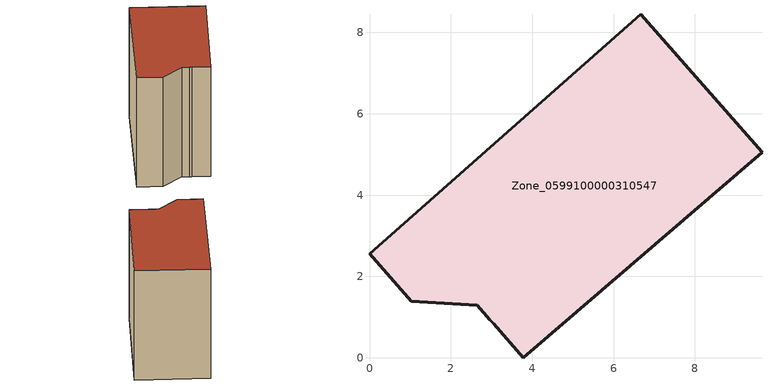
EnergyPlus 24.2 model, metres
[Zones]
Zone_0599100000310547
 floor ground (C_G): 2.65,1.29 1.03,1.39 0,2.56 6.67,8.45 9.65,5.06 3.78,0 3.05,0.83 2.96,0.93 z0
 wall outside (C_F): 6.67,8.45 0,2.56 1.03,1.39 2.65,1.29 2.96,0.93 3.05,0.83 3.78,0 9.65,5.06 6.67,8.45 z0:7.26
 roof outside (C_R): 2.96,0.93 3.05,0.83 3.78,0 9.65,5.06 6.67,8.45 0,2.56 1.03,1.39 2.65,1.29 z7.26
[BUILDING]
Pand.0599100000310547: North Axis=0; Terrain=City; Loads Convergence Tolerance Value=0.04; Temperature Convergence Tolerance Value=0.4; Solar Distribution=FullExterior; Maximum Number of Warmup Days=25; Minimum Number of Warmup Days=1
[Site:Location]
Rotterdam.The.Hague.AP_ZH_NLD Design_Conditions: Latitude=51.96; Longitude=4.45; Time Zone=1; Elevation=-4.5
[SITE:GROUNDTEMPERATURE:BUILDINGSURFACE]
18, 18, 18, 18, 18, 18, 18, 18, 18, 18, 18, 18
[MATERIAL] Thermal Absorptance=0.9; Solar Absorptance=0.7; Visible Absorptance=0.7
Name | Roughness | Thickness | Conductivity | Density | Specific Heat
G.TI.1946 | MediumSmooth | 0.15 | 1 | 540 | 1210
F.TI.1946 | Rough | 0.3 | 0.857143 | 1920 | 840
R.TI.1946 | MediumRough | 0.2 | 0.1 | 1500 | 1000
[CONSTRUCTION]
C_G: G.TI.1946
C_F: F.TI.1946
C_R: R.TI.1946
[ZONE]
Zone_0599100000310547: Type=1; Multiplier=1; Ceiling Height=Autocalculate; Volume=Autocalculate; Floor Area=autocalculate; Part of Total Floor Area=Yes
[ZONEINFILTRATION:DESIGNFLOWRATE]
Infil_Zone_0599100000310547: Zone or ZoneList or Space or SpaceList=Zone_0599100000310547; Schedule=AlwaysOn; Design Flow Rate Calculation Method=Flow/Area; Flow Rate per Floor Area=0.003; Constant Term Coefficient=1; Temperature Term Coefficient=0; Velocity Term Coefficient=0; Velocity Squared Term Coefficient=0
[HVACTEMPLATE:ZONE:IDEALLOADSAIRSYSTEM]
Zone_0599100000310547: Maximum Heating Supply Air Temperature=50; Minimum Cooling Supply Air Temperature=13; Maximum Heating Supply Air Humidity Ratio=0.0156; Minimum Cooling Supply Air Humidity Ratio=0.0077; Heating Limit=NoLimit; Cooling Limit=NoLimit; Dehumidification Control Type=ConstantSensibleHeatRatio; Cooling Sensible Heat Ratio=0.7; Dehumidification Setpoint=60; Humidification Control Type=None; Humidification Setpoint=30; Outdoor Air Method=None; Outdoor Air Flow Rate per Person=0.00944; Outdoor Air Flow Rate per Zone Floor Area=0; Outdoor Air Flow Rate per Zone=0; Demand Controlled Ventilation Type=None; Outdoor Air Economizer Type=NoEconomizer; Heat Recovery Type=None; Sensible Heat Recovery Effectiveness=0.7; Latent Heat Recovery Effectiveness=0.65
[ZONECONTROL:THERMOSTAT]
ThermostatControl_Zone_0599100000310547: Zone or ZoneList=Zone_0599100000310547; Control Type Schedule=DualSetpointControlType; Control 1=Thermostat_Zone_0599100000310547; Temperature Difference Between Cutout And Setpoint=0
[THERMOSTATSETPOINT:DUALSETPOINT]
Thermostat_Zone_0599100000310547: Heating Setpoint Temperature Schedule=HeatingSetpoint_Zone_0599100000310547; Cooling Setpoint Temperature Schedule=CoolingSetpoint_Zone_0599100000310547
[SCHEDULE:COMPACT]
HeatingSetpoint_Zone_0599100000310547: Through: 12/31, For: AllDays, Until: 24:00, 21
CoolingSetpoint_Zone_0599100000310547: Through: 12/31, For: AllDays, Until: 24:00, 24
DualSetpointControlType: Through: 12/31, For: AllDays, Until: 24:00, 4
AlwaysOn: Through: 12/31, For: AllDays, Until: 24:00, 1
